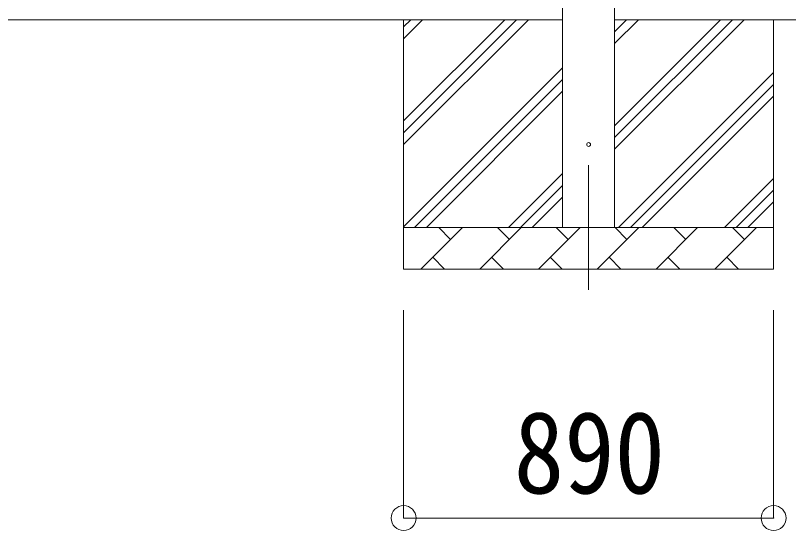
# Model space of a CAD drawing. Units: millimetres at full size, sheet at 1:60; details may follow other scales. Extents: x -16864 to 16864, y -11640 to 11640.
# Drawn here: x -6412 to -4553, y -8693 to -7453 of the extents above; entities that cross this region are included whole.
import ezdxf
from ezdxf.enums import TextEntityAlignment as Align

# ---------------------------------------------------------------- set-up
doc = ezdxf.new("R2010")
doc.units = ezdxf.units.MM
doc.header["$LTSCALE"] = 60
doc.header["$PDMODE"] = 32
doc.header["$PDSIZE"] = 60
doc.linetypes.add('CHAIN1', pattern=[8, 5, -1, 1, -1])
for name, color, linetype, lineweight in [('0-1_Defpoints', 7, 'CHAIN1', 9), ('0-2_TEXT1', 4, 'Continuous', 9), ('0-3_SHAPE', 7, 'Continuous', 9), ('0-8_TABLE1', 6, 'Continuous', 9)]:
    doc.layers.add(name, color=color, linetype=linetype, lineweight=lineweight)
doc.styles.add('ＭＳ ゴシック', font='')
doc.styles.get('ＭＳ ゴシック').set_extended_font_data('MS Gothic')

msp = doc.modelspace()

# ---------------------------------------------------------------- linework, layer by layer
at = {"layer": '0-1_Defpoints'}
msp.add_line((-5033.48, -7813.9), (-5033.48, -8162.9), dxfattribs=at)
at = {"layer": '0-2_TEXT1'}
for p, q in [((-5095.98, -7963.9), (-5095.98, -4443.9)), ((-4970.98, -4443.9), (-4970.98, -7963.9))]:
    msp.add_line(p, q, dxfattribs=at)
msp.add_circle((-5033.48, -7763.9), 4.5, dxfattribs=at)
at = {"layer": '0-3_SHAPE'}
for p, q in [((-5095.98, -7463.9), (-10843.98, -7463.9)), ((-5478.48, -7463.9), (-5478.48, -8063.9)), ((-5478.48, -7707.38), (-5235, -7463.9)), ((-5478.48, -7735.67), (-5206.72, -7463.9)), ((-5478.48, -7763.95), (-5178.43, -7463.9)), ((-5478.48, -7509.39), (-5432.99, -7463.9)), ((-5478.48, -7481.11), (-5461.28, -7463.9)), ((-4970.98, -7463.9), (-4200.98, -7463.9)), ((-4970.98, -7492.72), (-4942.16, -7463.9)), ((-4970.98, -7521.01), (-4913.87, -7463.9)), ((-4970.98, -7775.57), (-4659.32, -7463.9)), ((-4970.98, -7719), (-4715.88, -7463.9)), ((-4970.98, -7747.28), (-4687.6, -7463.9)), ((-4588.48, -7463.9), (-4588.48, -8063.9)), ((-5478.48, -7961.94), (-5095.98, -7579.44)), ((-4961.33, -7963.9), (-4588.48, -7591.06)), ((-5452.16, -7963.9), (-5095.98, -7607.72)), ((-4933.04, -7963.9), (-4588.48, -7619.34)), ((-5423.87, -7963.9), (-5095.98, -7636.01)), ((-4904.76, -7963.9), (-4588.48, -7647.63)), ((-5225.88, -7963.9), (-5095.98, -7834)), ((-4706.77, -7963.9), (-4588.48, -7845.62)), ((-5197.6, -7963.9), (-5095.98, -7862.28)), ((-4678.48, -7963.9), (-4588.48, -7873.9)), ((-5169.32, -7963.9), (-5095.98, -7890.57)), ((-4650.2, -7963.9), (-4588.48, -7902.18)), ((-5478.48, -7963.9), (-4588.48, -7963.9)), ((-5437.04, -8063.9), (-5337.04, -7963.9)), ((-5365.59, -7992.45), (-5394.14, -7963.9)), ((-5295.62, -8063.9), (-5195.62, -7963.9)), ((-5224.17, -7992.45), (-5252.72, -7963.9)), ((-5154.19, -8063.9), (-5054.19, -7963.9)), ((-5082.75, -7992.45), (-5111.3, -7963.9)), ((-5012.77, -8063.9), (-4912.77, -7963.9)), ((-4941.33, -7992.45), (-4969.88, -7963.9)), ((-4871.35, -8063.9), (-4771.35, -7963.9)), ((-4799.9, -7992.45), (-4828.46, -7963.9)), ((-4729.93, -8063.9), (-4629.93, -7963.9)), ((-4658.48, -7992.45), (-4687.04, -7963.9)), ((-5408.48, -8035.35), (-5379.93, -8063.9)), ((-5267.06, -8035.35), (-5238.51, -8063.9)), ((-5125.64, -8035.35), (-5097.09, -8063.9)), ((-4984.22, -8035.35), (-4955.67, -8063.9)), ((-4842.8, -8035.35), (-4814.24, -8063.9)), ((-4701.38, -8035.35), (-4672.82, -8063.9)), ((-4588.48, -8063.9), (-5478.48, -8063.9))]:
    msp.add_line(p, q, dxfattribs=at)
at = {"layer": '0-8_TABLE1'}
for p, q in [((-5478.48, -8662.9), (-5478.48, -8162.9)), ((-4588.48, -8662.9), (-4588.48, -8162.9)), ((-5478.48, -8662.9), (-4588.48, -8662.9))]:
    msp.add_line(p, q, dxfattribs=at)
for p in [(-5478.48, -8662.9), (-4588.48, -8662.9)]:
    msp.add_point(p, dxfattribs=at)

# ---------------------------------------------------------------- texts
at = {"layer": '0-8_TABLE1', "color": 7, "style": 'ＭＳ ゴシック', "width": 0.9}
msp.add_text('890', height=197.9, dxfattribs=at).set_placement((-5213.48, -8662.9), align=Align.BOTTOM_LEFT)

doc.saveas('drawing.dxf')
